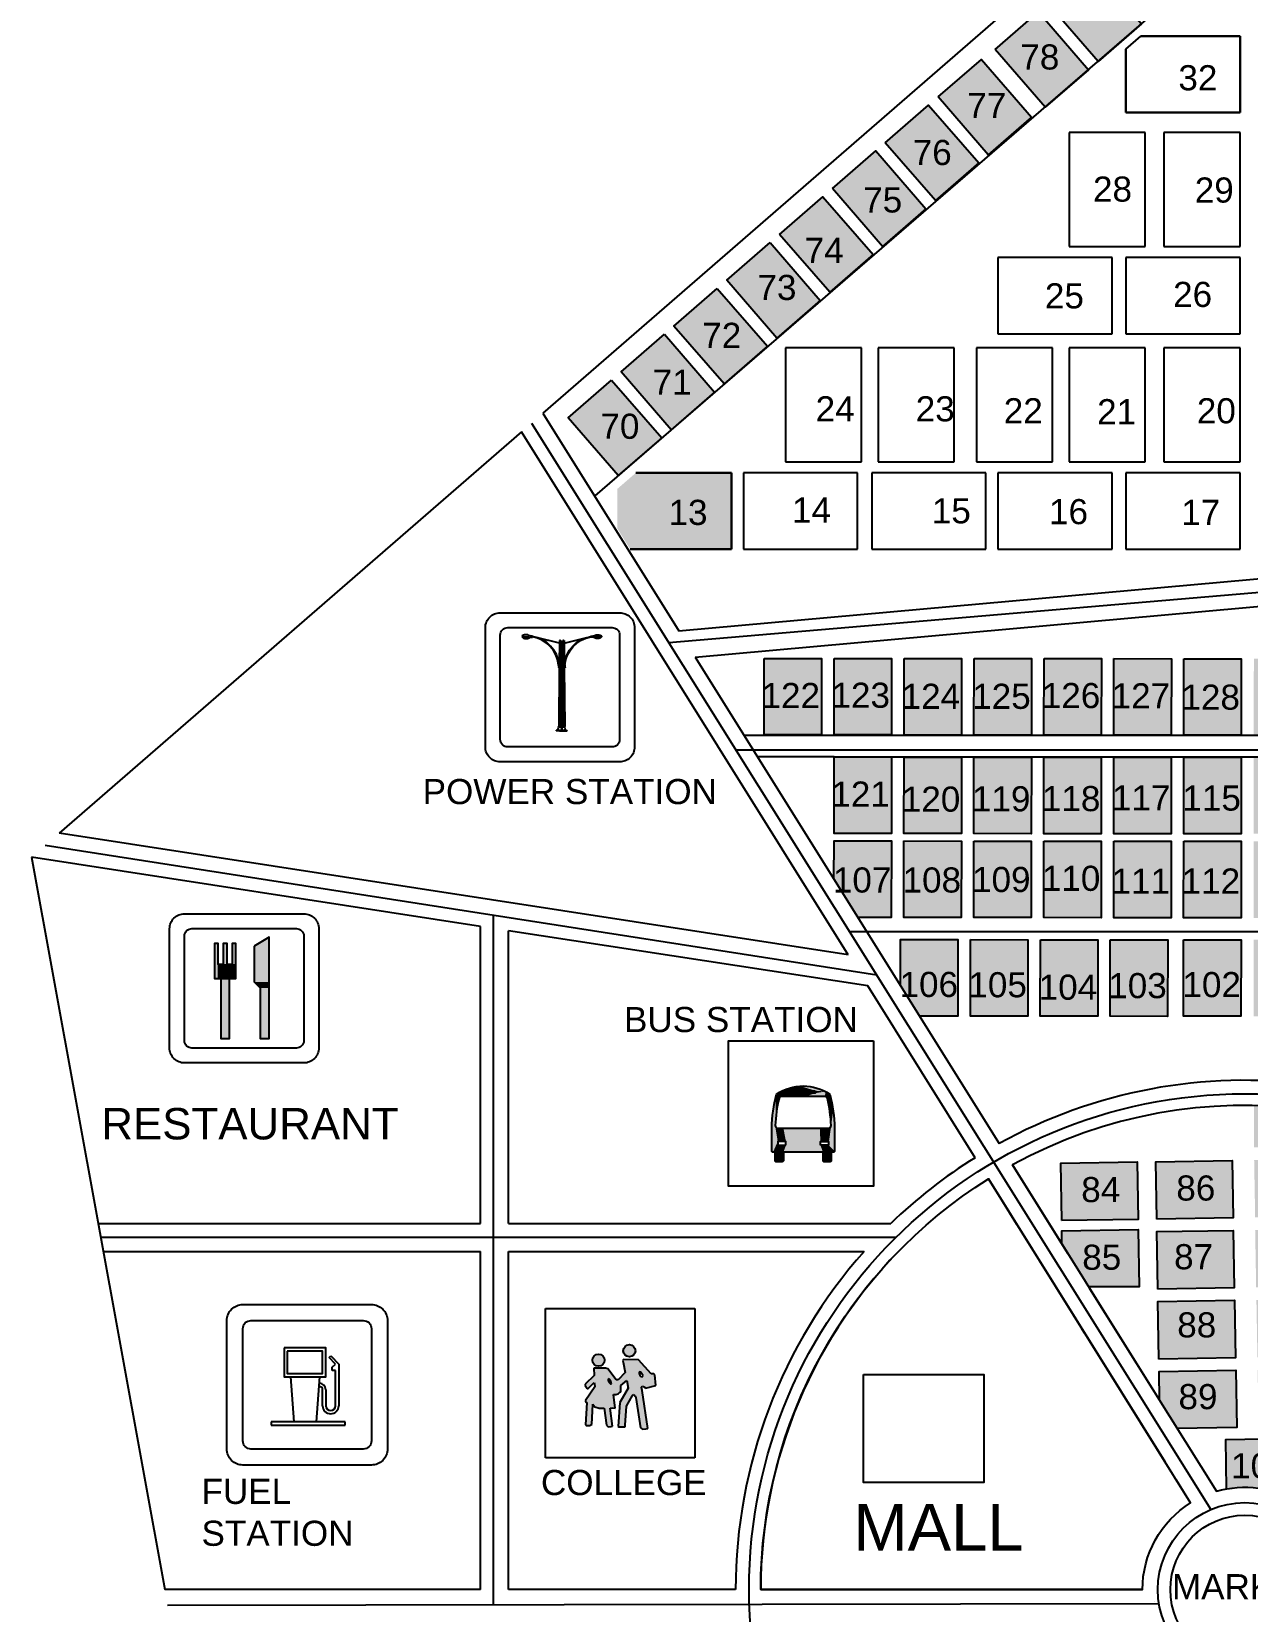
# Model space of a CAD drawing. Header units: metres. Extents: x 368 to 3789, y -155 to 1148.
# Drawn here: x 2052.4 to 2246.1, y 743.3 to 994.9 of the extents above; entities that cross this region are included whole.
import ezdxf

# ---------------------------------------------------------------- set-up
doc = ezdxf.new("R2010")
doc.units = ezdxf.units.M
doc.styles.get("Standard").update_dxf_attribs({"font": 'arial.ttf'})

# ---------------------------------------------------------------- blocks, each defined once
blk = doc.blocks.new('A$C32DE13C8')
at = {"color": 142, "true_color": 0x0094d4}
for points in [[(1000, 1000), (1000, 0), (0, 0), (0, 1000)], [(599, 657), (599, 640), (432, 640), (432, 657)], [(397, 283), (397, 307), (340, 307), (340, 283)], [(634, 283), (634, 307), (690, 307), (690, 283)]]:
    blk.add_lwpolyline(points, close=True, dxfattribs=at)
for points in [[(732, 400), (732, 242, -0.414214), (724, 233), (709, 233), (709, 175, -0.414214), (700, 167), (660, 167, -0.414214), (652, 175), (652, 233), (379, 233), (379, 175, -0.414214), (370, 167), (330, 167, -0.414214), (322, 175), (322, 233), (307, 233, -0.414214), (299, 242), (299, 400, -0.058206), (332, 633, -0.309091), (699, 633, -0.058206)], [(691, 400, 0.427088), (708, 417, 0.047534), (682, 604, 0.347294), (666, 617), (365, 617, 0.347294), (349, 604, 0.047534), (323, 417, 0.427088), (339, 400)]]:
    blk.add_lwpolyline(points, format="xyb", close=True, dxfattribs=at)
at = {"color": 142, "linetype": 'Continuous', "true_color": 0x0094d4}
for points in [[(363, 617), (432, 657), (327, 614)], [(432, 657), (332, 633), (327, 614)], [(432, 657), (341, 639), (332, 633)], [(432, 657), (349, 645), (341, 639)], [(432, 657), (359, 650), (349, 645)], [(432, 657), (368, 655), (359, 650)], [(363, 617), (365, 617), (432, 657)], [(365, 617), (432, 640), (432, 657)], [(432, 657), (377, 659), (368, 655)], [(432, 657), (387, 663), (377, 659)], [(432, 657), (396, 667), (387, 663)], [(432, 657), (406, 671), (396, 667)], [(432, 657), (416, 674), (406, 671)], [(432, 657), (426, 677), (416, 674)], [(432, 657), (436, 680), (426, 677)], [(432, 657), (446, 683), (436, 680)], [(432, 657), (440, 657), (446, 683)], [(511, 657), (446, 683), (440, 657)], [(511, 657), (450, 683), (446, 683)], [(511, 657), (454, 684), (450, 683)], [(511, 657), (458, 685), (454, 684)], [(511, 657), (462, 686), (458, 685)], [(511, 657), (467, 686), (462, 686)], [(511, 657), (471, 687), (467, 686)], [(511, 657), (475, 687), (471, 687)], [(511, 657), (479, 688), (475, 687)], [(511, 657), (483, 688), (479, 688)], [(511, 657), (488, 689), (483, 688)], [(511, 657), (492, 689), (488, 689)], [(511, 657), (496, 689), (492, 689)], [(668, 652), (514, 690), (496, 689)], [(668, 652), (496, 689), (599, 657)], [(496, 689), (511, 657), (599, 657)], [(668, 652), (532, 690), (514, 690)], [(668, 652), (549, 688), (532, 690)], [(668, 652), (567, 686), (549, 688)], [(668, 652), (585, 683), (567, 686)], [(668, 652), (602, 678), (585, 683)], [(668, 652), (599, 657), (599, 640)], [(668, 652), (619, 673), (602, 678)], [(668, 652), (636, 667), (619, 673)], [(668, 652), (652, 660), (636, 667)], [(327, 614), (299, 238), (300, 238)], [(327, 614), (299, 240), (299, 238)], [(327, 614), (299, 241), (299, 240)], [(327, 614), (299, 242), (299, 241)], [(327, 614), (299, 400), (299, 242)], [(327, 614), (299, 420), (299, 400)], [(327, 614), (300, 439), (299, 420)], [(327, 614), (300, 237), (301, 236)], [(327, 614), (300, 238), (300, 237)], [(327, 614), (302, 459), (300, 439)], [(327, 614), (301, 236), (302, 235)], [(327, 614), (302, 235), (303, 234)], [(327, 614), (304, 479), (302, 459)], [(327, 614), (303, 234), (304, 234)], [(327, 614), (304, 234), (305, 234)], [(327, 614), (306, 498), (304, 479)], [(327, 614), (305, 234), (306, 233)], [(327, 614), (306, 233), (307, 233)], [(327, 614), (308, 518), (306, 498)], [(327, 614), (307, 233), (324, 449)], [(327, 614), (311, 537), (308, 518)], [(327, 614), (315, 556), (311, 537)], [(327, 614), (318, 576), (315, 556)], [(327, 614), (323, 595), (318, 576)], [(327, 614), (324, 449), (326, 464)], [(327, 614), (326, 464), (327, 480)], [(361, 616), (363, 617), (327, 614)], [(358, 615), (359, 616), (327, 614)], [(359, 616), (361, 616), (327, 614)], [(356, 614), (358, 615), (327, 614)], [(349, 604), (327, 614), (345, 589)], [(349, 604), (349, 606), (327, 614)], [(349, 606), (350, 607), (327, 614)], [(350, 607), (351, 609), (327, 614)], [(351, 609), (352, 610), (327, 614)], [(352, 610), (353, 612), (327, 614)], [(353, 612), (354, 613), (327, 614)], [(354, 613), (356, 614), (327, 614)], [(327, 614), (342, 573), (345, 589)], [(327, 614), (339, 558), (342, 573)], [(327, 614), (336, 542), (339, 558)], [(327, 614), (333, 527), (336, 542)], [(327, 614), (331, 511), (333, 527)], [(327, 614), (329, 496), (331, 511)], [(327, 614), (327, 480), (329, 496)], [(365, 617), (436, 640), (432, 640)], [(365, 617), (430, 617), (436, 640)], [(530, 617), (436, 640), (430, 617)], [(530, 617), (519, 640), (436, 640)], [(599, 640), (519, 640), (530, 617)], [(666, 617), (668, 652), (530, 617)], [(668, 652), (599, 640), (530, 617)], [(666, 617), (668, 617), (668, 652)], [(668, 617), (669, 616), (668, 652)], [(669, 616), (671, 616), (668, 652)], [(671, 616), (673, 615), (668, 652)], [(673, 615), (675, 614), (668, 652)], [(675, 614), (676, 613), (668, 652)], [(676, 613), (677, 612), (668, 652)], [(677, 612), (679, 610), (668, 652)], [(679, 610), (680, 609), (668, 652)], [(680, 609), (681, 607), (668, 652)], [(681, 607), (681, 606), (668, 652)], [(681, 606), (682, 604), (668, 652)], [(682, 604), (722, 518), (668, 652)], [(722, 518), (684, 643), (668, 652)], [(682, 604), (685, 589), (722, 518)], [(722, 518), (699, 633), (684, 643)], [(685, 589), (689, 573), (722, 518)], [(689, 573), (692, 558), (722, 518)], [(692, 558), (695, 542), (722, 518)], [(722, 518), (703, 614), (699, 633)], [(722, 518), (708, 595), (703, 614)], [(722, 518), (712, 576), (708, 595)], [(722, 518), (716, 556), (712, 576)], [(722, 518), (719, 537), (716, 556)], [(307, 233), (323, 433), (324, 449)], [(708, 415), (690, 283), (722, 518)], [(690, 283), (725, 498), (722, 518)], [(690, 283), (727, 479), (725, 498)], [(690, 283), (729, 459), (727, 479)], [(690, 283), (730, 439), (729, 459)], [(690, 283), (731, 420), (730, 439)], [(695, 542), (697, 527), (722, 518)], [(697, 527), (699, 511), (722, 518)], [(699, 511), (701, 496), (722, 518)], [(701, 496), (703, 480), (722, 518)], [(703, 480), (705, 464), (722, 518)], [(705, 464), (706, 449), (722, 518)], [(706, 449), (707, 433), (722, 518)], [(707, 433), (708, 417), (722, 518)], [(708, 417), (708, 415), (722, 518)], [(307, 233), (323, 417), (323, 433)], [(307, 233), (323, 415), (323, 417)], [(307, 233), (323, 413), (323, 415)], [(307, 233), (340, 307), (323, 413)], [(340, 307), (324, 411), (323, 413)], [(340, 307), (325, 409), (324, 411)], [(340, 307), (326, 407), (325, 409)], [(340, 307), (327, 405), (326, 407)], [(340, 307), (329, 404), (327, 405)], [(340, 307), (331, 402), (329, 404)], [(340, 307), (333, 401), (331, 402)], [(340, 307), (335, 401), (333, 401)], [(340, 307), (337, 400), (335, 401)], [(340, 307), (339, 400), (337, 400)], [(340, 307), (379, 400), (339, 400)], [(340, 307), (356, 307), (379, 400)], [(379, 400), (356, 307), (397, 307)], [(379, 400), (397, 307), (630, 400)], [(397, 307), (397, 283), (630, 400)], [(397, 283), (634, 307), (630, 400)], [(634, 307), (673, 307), (630, 400)], [(691, 400), (630, 400), (673, 307)], [(691, 400), (673, 307), (690, 307)], [(690, 283), (732, 400), (731, 420)], [(708, 415), (708, 413), (690, 283)], [(708, 413), (707, 411), (690, 283)], [(707, 411), (706, 409), (690, 283)], [(706, 409), (705, 407), (690, 283)], [(705, 407), (703, 405), (690, 283)], [(703, 405), (702, 404), (690, 283)], [(702, 404), (700, 402), (690, 283)], [(700, 402), (698, 401), (690, 283)], [(698, 401), (696, 401), (690, 283)], [(696, 401), (694, 400), (690, 283)], [(694, 400), (691, 400), (690, 283)], [(690, 283), (732, 242), (732, 400)], [(691, 400), (690, 307), (690, 283)], [(307, 233), (322, 233), (340, 307)], [(322, 233), (340, 283), (340, 307)], [(322, 233), (324, 170), (351, 283)], [(322, 233), (351, 283), (340, 283)], [(322, 233), (323, 170), (324, 170)], [(322, 233), (323, 171), (323, 170)], [(322, 233), (323, 171), (323, 171)], [(322, 233), (323, 171), (323, 171)], [(322, 233), (323, 172), (323, 171)], [(322, 233), (322, 172), (323, 172)], [(322, 233), (322, 173), (322, 172)], [(322, 233), (322, 173), (322, 173)], [(322, 233), (322, 174), (322, 173)], [(322, 233), (322, 174), (322, 174)], [(322, 233), (322, 175), (322, 174)], [(322, 233), (322, 175), (322, 175)], [(397, 283), (324, 169), (325, 169)], [(397, 283), (324, 170), (324, 169)], [(397, 283), (351, 283), (324, 170)], [(397, 283), (325, 169), (326, 168)], [(397, 283), (325, 169), (325, 169)], [(397, 283), (326, 168), (327, 168)], [(397, 283), (326, 168), (326, 168)], [(397, 283), (327, 167), (328, 167)], [(397, 283), (327, 168), (327, 167)], [(397, 283), (328, 167), (329, 167)], [(397, 283), (328, 167), (328, 167)], [(397, 283), (329, 167), (330, 167)], [(397, 283), (330, 167), (379, 233)], [(397, 283), (330, 167), (330, 167)], [(330, 167), (379, 175), (379, 233)], [(397, 283), (379, 233), (652, 233)], [(397, 283), (634, 283), (634, 307)], [(397, 283), (652, 233), (634, 283)], [(652, 233), (684, 283), (634, 283)], [(652, 233), (709, 230), (684, 283)], [(652, 233), (709, 175), (709, 230)], [(652, 233), (709, 174), (709, 175)], [(652, 233), (708, 173), (709, 174)], [(652, 233), (708, 172), (708, 173)], [(652, 233), (707, 171), (708, 172)], [(652, 233), (707, 170), (707, 171)], [(652, 233), (706, 169), (707, 170)], [(652, 233), (705, 168), (706, 169)], [(652, 233), (704, 168), (705, 168)], [(652, 233), (703, 167), (704, 168)], [(652, 233), (702, 167), (703, 167)], [(652, 233), (701, 167), (702, 167)], [(652, 233), (700, 167), (701, 167)], [(652, 233), (660, 167), (700, 167)], [(652, 233), (659, 167), (660, 167)], [(652, 233), (658, 167), (659, 167)], [(652, 233), (657, 167), (658, 167)], [(652, 233), (656, 168), (657, 167)], [(652, 233), (655, 168), (656, 168)], [(652, 233), (654, 169), (655, 168)], [(652, 233), (654, 170), (654, 169)], [(652, 233), (653, 171), (654, 170)], [(652, 233), (653, 172), (653, 171)], [(652, 233), (652, 173), (653, 172)], [(652, 233), (652, 174), (652, 173)], [(652, 233), (652, 175), (652, 174)], [(690, 283), (684, 283), (709, 230)], [(690, 283), (732, 241), (732, 242)], [(690, 283), (732, 240), (732, 241)], [(690, 283), (731, 238), (732, 240)], [(690, 283), (731, 238), (731, 238)], [(690, 283), (730, 237), (731, 238)], [(690, 283), (729, 236), (730, 237)], [(690, 283), (729, 235), (729, 236)], [(690, 283), (728, 234), (729, 235)], [(690, 283), (727, 234), (728, 234)], [(690, 283), (726, 234), (727, 234)], [(690, 283), (725, 233), (726, 234)], [(690, 283), (724, 233), (725, 233)], [(690, 283), (709, 233), (724, 233)], [(690, 283), (709, 230), (709, 233)], [(330, 167), (379, 174), (379, 175)], [(330, 167), (378, 173), (379, 174)], [(330, 167), (378, 172), (378, 173)], [(330, 167), (377, 171), (378, 172)], [(330, 167), (377, 170), (377, 171)], [(330, 167), (376, 169), (377, 170)], [(330, 167), (375, 168), (376, 169)], [(330, 167), (374, 168), (375, 168)], [(330, 167), (373, 167), (374, 168)], [(330, 167), (372, 167), (373, 167)], [(330, 167), (371, 167), (372, 167)], [(330, 167), (370, 167), (371, 167)]]:
    blk.add_solid(points, dxfattribs=at)
blk = doc.blocks.new('A$C0FD76EB8')
at = {"true_color": 0x0094d4}
h = blk.add_hatch(color=142, dxfattribs=at)
h.paths.add_polyline_path([(521, 718, 1), (603, 718, 1)])
h.paths.add_polyline_path([(315, 655, 1), (396, 655, 1)])
h.paths.add_polyline_path([(504, 484), (545, 519), (553, 468), (498, 371), (488, 211), (492, 209), (533, 209), (534, 218), (543, 347), (584, 417), (591, 424), (602, 414), (605, 404), (637, 201), (649, 193), (672, 195), (685, 197), (648, 452), (644, 471), (644, 474), (648, 481), (656, 479), (666, 473), (671, 467), (740, 484), (732, 556), (727, 563), (709, 562), (624, 658), (521, 660), (518, 651), (521, 642), (535, 571), (487, 523), (474, 524), (418, 597), (402, 601), (323, 600), (326, 553), (266, 493), (265, 485), (280, 464), (287, 465), (325, 504), (328, 495), (330, 476), (267, 384), (268, 376), (277, 371), (268, 222), (273, 216), (287, 216), (300, 216), (306, 221), (310, 224), (317, 359), (331, 342), (360, 334), (394, 334), (408, 219), (420, 209), (441, 210), (449, 213), (434, 333), (450, 335), (467, 332), (456, 425), (472, 425), (488, 430), (498, 440), (504, 443)])
h.paths.add_polyline_path([(424, 508), (421, 520), (419, 529), (428, 526), (438, 511), (442, 496), (435, 496), (429, 502)], flags=16)
h.paths.add_polyline_path([(628, 564), (627, 577), (638, 574), (646, 564), (654, 549), (648, 543), (638, 546), (632, 554)], flags=16)
at = {"color": 142, "true_color": 0x0094d4}
for p, q in [((0, 0), (0, 1000)), ((0, 1000), (1000, 1000)), ((1000, 1000), (1000, 0)), ((521, 660), (518, 651)), ((518, 651), (521, 642)), ((624, 658), (521, 660)), ((521, 642), (535, 571)), ((709, 562), (624, 658)), ((326, 553), (266, 493)), ((402, 601), (323, 600)), ((323, 600), (326, 553)), ((418, 597), (402, 601)), ((474, 524), (418, 597)), ((535, 571), (487, 523)), ((638, 574), (627, 577)), ((627, 577), (628, 564)), ((628, 564), (632, 554)), ((632, 554), (638, 546)), ((646, 564), (638, 574)), ((638, 546), (648, 543)), ((654, 549), (646, 564)), ((648, 543), (654, 549)), ((727, 563), (709, 562)), ((732, 556), (727, 563)), ((740, 484), (732, 556)), ((266, 493), (265, 485)), ((265, 485), (280, 464)), ((330, 476), (267, 384)), ((280, 464), (287, 465)), ((287, 465), (325, 504)), ((325, 504), (328, 495)), ((328, 495), (330, 476)), ((428, 526), (419, 529)), ((419, 529), (421, 520)), ((421, 520), (424, 508)), ((424, 508), (429, 502)), ((438, 511), (428, 526)), ((429, 502), (435, 496)), ((435, 496), (442, 496)), ((442, 496), (438, 511)), ((467, 332), (456, 425)), ((456, 425), (472, 425)), ((472, 425), (488, 430)), ((487, 523), (474, 524)), ((488, 430), (498, 440)), ((553, 468), (498, 371)), ((498, 440), (504, 443)), ((504, 484), (545, 519)), ((504, 443), (504, 484)), ((545, 519), (553, 468)), ((584, 417), (591, 424)), ((591, 424), (602, 414)), ((644, 474), (648, 481)), ((644, 471), (644, 474)), ((648, 452), (644, 471)), ((648, 481), (656, 479)), ((685, 197), (648, 452)), ((656, 479), (666, 473)), ((666, 473), (671, 467)), ((671, 467), (740, 484)), ((267, 384), (268, 376)), ((268, 376), (277, 371)), ((277, 371), (268, 222)), ((310, 224), (317, 359)), ((317, 359), (331, 342)), ((331, 342), (360, 334)), ((360, 334), (394, 334)), ((394, 334), (408, 219)), ((434, 333), (450, 335)), ((449, 213), (434, 333)), ((450, 335), (467, 332)), ((498, 371), (488, 211)), ((534, 218), (543, 347)), ((543, 347), (584, 417)), ((602, 414), (605, 404)), ((605, 404), (637, 201)), ((268, 222), (273, 216)), ((273, 216), (287, 216)), ((287, 216), (300, 216)), ((300, 216), (306, 221)), ((306, 221), (310, 224)), ((408, 219), (420, 209)), ((441, 210), (449, 213)), ((533, 209), (534, 218)), ((420, 209), (441, 210)), ((488, 211), (492, 209)), ((492, 209), (533, 209)), ((637, 201), (649, 193)), ((649, 193), (672, 195)), ((672, 195), (685, 197)), ((1000, 0), (0, 0))]:
    blk.add_line(p, q, dxfattribs=at)
for centre in [(562, 718), (355, 655)]:
    blk.add_circle(centre, 40.8, dxfattribs=at)
blk = doc.blocks.new('A$C33CA720E')
for p, q in [((636.4, 669.4), (647.7, 680.6)), ((676.4, 629.4), (636.4, 669.4)), ((647.7, 680.6), (696.4, 629.4)), ((656.4, 609.4), (676.4, 629.4)), ((656.4, 589.4), (656.4, 609.4)), ((696.4, 629.4), (696.4, 369.4)), ((396.4, 549.4), (416.4, 269.4)), ((576.4, 549.4), (556.4, 269.4)), ((573.5, 509.4), (576.4, 509.4)), ((676.4, 589.4), (656.4, 589.4)), ((676.4, 369.4), (676.4, 589.4)), ((576.4, 489.4), (572.1, 489.4)), ((596.4, 369.4), (596.4, 469.4)), ((616.4, 469.4), (616.4, 369.4)), ((736.4, 269.4), (276.4, 269.4)), ((276.4, 269.4), (276.4, 249.4)), ((276.4, 249.4), (736.4, 249.4)), ((736.4, 249.4), (736.4, 269.4))]:
    blk.add_line(p, q)
for points in [[(0, 100), (0, 900, -0.414214), (100, 1000), (900, 1000, -0.414214), (1000, 900), (1000, 100, -0.414214), (900, 0), (100, 0, -0.414214)], [(100, 150), (100, 850, -0.414214), (150, 900), (850, 900, -0.414214), (900, 850), (900, 150, -0.414214), (850, 100), (150, 100, -0.414214)]]:
    blk.add_lwpolyline(points, format="xyb", close=True)
for points in [[(356.4, 729.4), (356.4, 549.4), (616.4, 549.4), (616.4, 729.4)], [(376.4, 709.4), (376.4, 569.4), (596.4, 569.4), (596.4, 709.4)]]:
    blk.add_lwpolyline(points, close=True)
for centre, radius, start, end in [((576.4, 469.4), 40, 0, 90), ((576.4, 469.4), 20, 0, 90), ((646.4, 369.4), 50, 180, 0), ((646.4, 369.4), 30, 180, 0)]:
    blk.add_arc(centre, radius, start, end)
blk = doc.blocks.new('streetlight016')
for p, q in [((-5250, 9234), (-5250, 9216)), ((-5117, 9336), (-5224, 9277)), ((-5220, 9186), (-4609, 9186)), ((-4291, 9264), (-4627, 9325)), ((-4570, 9167), (-4551, 9144)), ((-4513, 9126), (-4299, 9144)), ((-4268, 9174), (-4268, 9235)), ((-1772, 8612), (-3891, 9136)), ((-1770, 8851), (-1789, 6581)), ((-1710, 8851), (-1770, 8851)), ((-1710, 8851), (-1650, 8851)), ((-1650, 8851), (-1632, 6581)), ((-1860, 6531), (-1860, 6581)), ((-1609, 6531), (-1860, 6531)), ((-1860, 6384), (-1860, 6338)), ((-1609, 6384), (-1860, 6384)), ((-1860, 6338), (-1609, 6338)), ((-1856, 6581), (-1609, 6581)), ((-1838, 6598), (-1838, 6581)), ((-1838, 6531), (-1836, 6384)), ((-1836, 6338), (-1836, 6320)), ((-1836, 6320), (-1791, 6319)), ((-1791, 6338), (-1835, 851)), ((-1789, 6531), (-1790, 6384)), ((-1631, 6531), (-1630, 6384)), ((-1630, 6338), (-1585, 851)), ((-1609, 6581), (-1609, 6531)), ((-1609, 6384), (-1609, 6338)), ((-1752, 4906), (-1774, 2267)), ((-1722, 4935), (-1710, 4935)), ((-1698, 4935), (-1710, 4935)), ((-1668, 4906), (-1647, 2267)), ((-1777, 1863), (-1781, 1357)), ((-1727, 1912), (-1710, 1912)), ((-1710, 2217), (-1724, 2217)), ((-1710, 2217), (-1697, 2217)), ((-1693, 1912), (-1710, 1912)), ((-1643, 1863), (-1639, 1357)), ((-1769, 851), (-1781, 1357)), ((-1718, 802), (-1701, 802)), ((-1684, 802), (-1701, 802)), ((-1635, 853), (-1639, 1359))]:
    blk.add_line(p, q)
at = {"linetype": 'ByBlock'}
for p, q in [((-1355, 471), (-2065, 471)), ((-2065, 440), (-2065, 471)), ((-1355, 440), (-2065, 440)), ((-1355, 440), (-1355, 471))]:
    blk.add_line(p, q, dxfattribs=at)
for centre, radius, start, end in [((-5200, 9234), 50, 118.7947, 180), ((-5220, 9216), 30, 180, 270), ((-5105, 9205), 98.3, 191.46051, 217.87339), ((-4993, 9292), 240, 217.87339, 241.93802), ((-4366, 6791), 2654, 103.91236, 106.43701), ((-4919, 9433), 399, 241.93802, 257.47142), ((-4869, 9656), 628, 257.47142, 269.84483), ((-4871, 8754), 628, 89.84483, 102.21824), ((-4869, 9656), 628, 269.84483, 282.21824), ((-4871, 8754), 628, 77.47142, 89.84483), ((-4821, 9432), 399, 282.21824, 297.75164), ((-4822, 8977), 399, 61.93802, 77.47142), ((-4747, 9292), 240, 297.75164, 321.81628), ((-4747, 9117), 240, 59.95792, 61.93802), ((-4609, 9136), 50, 39.49119, 90), ((-4635, 9204), 98.3, 321.81628, 325.46079), ((-4512, 9176), 50, 219.49119, 268.95907), ((-4298, 9174), 30, 268.95907, 0), ((-4298, 9235), 30, 360, 75.5245), ((-4769, 6275), 2998, 6.1588, 80.3777), ((-4769, 6273), 2949, 6.331, 80.21353), ((-1722, 4905), 30, 90, 179.53448), ((-1698, 4905), 30, 0.46552, 90), ((-1727, 1862), 50, 90, 179.53448), ((-1724, 2267), 50, 179.53448, 270), ((-1710, 2051), 54.2, 90, 270), ((-1710, 2051), 54.2, 270, 90), ((-1697, 2267), 50, 270, 0.46552), ((-1693, 1862), 50, 0.46552, 90), ((-1719, 852), 50, 181.39655, 270.93104), ((-1685, 852), 50, 270.93104, 0.46552)]:
    blk.add_arc(centre, radius, start, end)
for centre, start, end in [((-2493, 855), 324.26318, 359.63171), ((-927, 856), 180.36829, 215.73682)]:
    blk.add_arc(centre, 658, start, end, dxfattribs=at)

msp = doc.modelspace()

# ---------------------------------------------------------------- hatches: boundary and pattern name
h = msp.add_hatch(color=105)
h.dxf.hatch_style = 1
h.paths.add_polyline_path([(2237.55, 1003.48), (2229.6, 1012.65), (2222.69, 1006.66), (2230.64, 997.5)])
h.paths.add_polyline_path([(2245.98, 1010.76), (2238.02, 1019.95), (2231.11, 1013.96), (2239.07, 1004.79)])
h.paths.add_polyline_path([(2254.41, 1018.05), (2246.43, 1027.25), (2239.53, 1021.26), (2247.49, 1012.07)])
h.paths.add_polyline_path([(2255.92, 1019.36), (2262.84, 1025.33), (2254.85, 1034.54), (2247.94, 1028.56)])
h.paths.add_polyline_path([(2229.13, 996.19), (2221.18, 1005.35), (2214.28, 999.36), (2222.21, 990.21)])
h.paths.add_polyline_path([(2220.7, 988.91), (2212.77, 998.05), (2205.86, 992.07), (2213.78, 982.93)])
h.paths.add_polyline_path([(2204.78, 975.3), (2211.69, 981.28), (2203.7, 990.49), (2196.79, 984.51)])
h.paths.add_polyline_path([(2196.36, 968), (2203.27, 973.99), (2195.28, 983.2), (2188.38, 977.21)])
h.paths.add_polyline_path([(2194.85, 966.69), (2186.87, 975.9), (2179.96, 969.91), (2187.95, 960.7)])
h.paths.add_polyline_path([(2179.53, 953.4), (2186.44, 959.39), (2178.45, 968.6), (2171.54, 962.61)])
h.paths.add_polyline_path([(2226.2, 1002.09), (2234.45, 1002.09), (2234.45, 1008.22), (2226.2, 1008.22)], flags=25)
h.paths.add_polyline_path([(2234.89, 1009.19), (2243.15, 1009.19), (2243.15, 1015.32), (2234.89, 1015.32)], flags=25)
h.paths.add_polyline_path([(2243.12, 1017.28), (2251.37, 1017.28), (2251.37, 1023.4), (2243.12, 1023.4)], flags=24)
h.paths.add_polyline_path([(2252, 1024.28), (2260.26, 1024.28), (2260.26, 1030.41), (2252, 1030.41)], flags=24)
h.paths.add_polyline_path([(2218.3, 994.63), (2226.55, 994.63), (2226.55, 1000.75), (2218.3, 1000.75)], flags=25)
h.paths.add_polyline_path([(2208.87, 987.78), (2217.13, 987.78), (2217.13, 993.91), (2208.87, 993.91)], flags=25)
h.paths.add_polyline_path([(2200.45, 980.16), (2208.64, 980.16), (2208.64, 986.08), (2200.45, 986.08)], flags=25)
h.paths.add_polyline_path([(2191.73, 972.57), (2199.99, 972.57), (2199.99, 978.7), (2191.73, 978.7)], flags=25)
h.paths.add_polyline_path([(2183.86, 965.03), (2192.08, 965.03), (2192.08, 971.05), (2183.86, 971.05)], flags=25)
h.paths.add_polyline_path([(2174.54, 957.07), (2182.75, 957.07), (2182.75, 963.07), (2174.54, 963.07)], flags=25)
h = msp.add_hatch(color=105)
h.dxf.hatch_style = 1
h.paths.add_polyline_path([(2178.02, 952.09), (2170.03, 961.3), (2163.13, 955.31), (2171.11, 946.1)])
h.paths.add_polyline_path([(2169.6, 944.79), (2161.62, 954), (2154.71, 948.02), (2162.7, 938.81)])
h.paths.add_polyline_path([(2161.19, 937.5), (2153.2, 946.71), (2146.3, 940.72), (2154.28, 931.51)])
h.paths.add_polyline_path([(2152.77, 930.2), (2144.78, 939.41), (2137.88, 933.42), (2145.86, 924.21)])
h.paths.add_polyline_path([(2167, 951.08), (2175.26, 951.08), (2175.26, 957.21), (2167, 957.21)], flags=24)
h.paths.add_polyline_path([(2158.23, 943.53), (2166.45, 943.53), (2166.45, 949.56), (2158.23, 949.56)], flags=25)
h.paths.add_polyline_path([(2150.33, 936.07), (2158.55, 936.07), (2158.55, 942.09), (2150.33, 942.09)], flags=24)
h.paths.add_polyline_path([(2141.99, 928.97), (2150.24, 928.97), (2150.24, 935.1), (2141.99, 935.1)], flags=24)
h = msp.add_hatch(color=153)
h.dxf.hatch_style = 1
h.paths.add_polyline_path([(2163.88, 924.62), (2148.63, 924.62), (2145.7, 922.08), (2145.7, 915.78), (2147.75, 912.5), (2163.88, 912.5)])
h.paths.add_polyline_path([(2152.83, 915.25), (2161.09, 915.25), (2161.09, 921.38), (2152.83, 921.38)], flags=24)
h.paths.add_polyline_path([(2271.81, 878), (2280.02, 877.52), (2280.37, 883.53), (2272.16, 884.02)], flags=9)
h.paths.add_polyline_path([(2283.57, 887.23), (2291.78, 886.75), (2292.14, 892.76), (2283.93, 893.25)], flags=9)
h.paths.add_polyline_path([(2303.03, 880.19), (2311.28, 879.71), (2311.64, 885.82), (2303.39, 886.31)], flags=9)
h.paths.add_polyline_path([(2270.52, 855.15), (2275.66, 854.85), (2276.02, 860.96), (2270.88, 861.27)], flags=9)
h.paths.add_polyline_path([(2285.7, 866.91), (2290.84, 866.61), (2291.2, 872.73), (2286.06, 873.03)], flags=9)
h = msp.add_hatch(color=105)
h.dxf.hatch_style = 1
h.paths.add_polyline_path([(2178.24, 895.1), (2169.1, 895.1), (2169.09, 882.91), (2178.23, 882.91)])
h.paths.add_polyline_path([(2189.38, 895.09), (2180.24, 895.1), (2180.23, 882.91), (2189.37, 882.9)])
h.paths.add_polyline_path([(2200.52, 895.08), (2191.38, 895.09), (2191.37, 882.9), (2200.51, 882.89)])
h.paths.add_polyline_path([(2211.66, 895.07), (2202.52, 895.08), (2202.51, 882.89), (2211.65, 882.88)])
h.paths.add_polyline_path([(2222.8, 895.06), (2213.66, 895.07), (2213.65, 882.88), (2222.79, 882.87)])
h.paths.add_polyline_path([(2233.94, 895.05), (2224.8, 895.06), (2224.79, 882.87), (2233.93, 882.86)])
h.paths.add_polyline_path([(2245.08, 895.04), (2235.94, 895.05), (2235.93, 882.86), (2245.07, 882.85)])
h.paths.add_polyline_path([(2256.22, 895.03), (2247.08, 895.04), (2247.07, 882.85), (2256.21, 882.84)])
h.paths.add_polyline_path([(2256.21, 879.35), (2247.07, 879.36), (2247.06, 867.17), (2256.2, 867.16)])
h.paths.add_polyline_path([(2256.2, 865.96), (2247.06, 865.97), (2247.04, 853.78), (2256.18, 853.77)])
h.paths.add_polyline_path([(2256.18, 850.28), (2247.04, 850.29), (2247.03, 838.1), (2256.17, 838.09)])
h.paths.add_polyline_path([(2245.04, 850.29), (2235.9, 850.3), (2235.89, 838.11), (2245.03, 838.1)])
h.paths.add_polyline_path([(2233.36, 850.28), (2224.22, 850.29), (2224.21, 838.1), (2233.35, 838.09)])
h.paths.add_polyline_path([(2211.08, 850.3), (2201.94, 850.31), (2201.93, 838.12), (2211.07, 838.11)])
h.paths.add_polyline_path([(2222.22, 850.29), (2213.08, 850.3), (2213.07, 838.11), (2222.21, 838.1)])
h.paths.add_polyline_path([(2199.94, 850.31), (2190.8, 850.32), (2190.8, 843.01), (2193.85, 838.12), (2199.93, 838.12)])
h.paths.add_polyline_path([(2200.5, 866.01), (2191.36, 866.02), (2191.34, 853.83), (2200.48, 853.82)])
h.paths.add_polyline_path([(2211.64, 866), (2202.5, 866.01), (2202.48, 853.82), (2211.62, 853.81)])
h.paths.add_polyline_path([(2222.78, 865.99), (2213.64, 866), (2213.62, 853.81), (2222.76, 853.8)])
h.paths.add_polyline_path([(2233.92, 865.98), (2224.78, 865.99), (2224.76, 853.8), (2233.9, 853.79)])
h.paths.add_polyline_path([(2245.06, 865.97), (2235.92, 865.98), (2235.9, 853.79), (2245.04, 853.78)])
h.paths.add_polyline_path([(2245.07, 879.36), (2235.93, 879.37), (2235.92, 867.18), (2245.06, 867.17)])
h.paths.add_polyline_path([(2233.93, 879.35), (2224.79, 879.36), (2224.78, 867.17), (2233.92, 867.16)])
h.paths.add_polyline_path([(2222.79, 879.36), (2213.65, 879.37), (2213.64, 867.18), (2222.78, 867.17)])
h.paths.add_polyline_path([(2211.65, 879.37), (2202.51, 879.38), (2202.5, 867.19), (2211.64, 867.18)])
h.paths.add_polyline_path([(2200.51, 879.38), (2191.37, 879.39), (2191.36, 867.2), (2200.5, 867.19)])
h.paths.add_polyline_path([(2189.37, 879.39), (2180.23, 879.4), (2180.22, 867.21), (2189.36, 867.2)])
h.paths.add_polyline_path([(2189.36, 866.02), (2180.22, 866.03), (2180.21, 859.95), (2184.03, 853.83), (2189.34, 853.83)])
h.paths.add_polyline_path([(2167.66, 886.19), (2178.99, 886.19), (2178.99, 892.21), (2167.66, 892.21)], flags=9)
h.paths.add_polyline_path([(2178.79, 886.13), (2190.16, 886.13), (2190.16, 892.26), (2178.79, 892.26)], flags=9)
h.paths.add_polyline_path([(2189.99, 886.06), (2201.32, 886.06), (2201.32, 892.08), (2189.99, 892.08)], flags=9)
h.paths.add_polyline_path([(2201.2, 885.97), (2212.56, 885.97), (2212.56, 892.1), (2201.2, 892.1)], flags=9)
h.paths.add_polyline_path([(2212.28, 886.09), (2223.65, 886.09), (2223.65, 892.22), (2212.28, 892.22)], flags=9)
h.paths.add_polyline_path([(2223.43, 886.14), (2234.76, 886.14), (2234.76, 892.16), (2223.43, 892.16)], flags=9)
h.paths.add_polyline_path([(2234.52, 885.84), (2245.88, 885.84), (2245.88, 891.96), (2234.52, 891.96)], flags=9)
h.paths.add_polyline_path([(2245.69, 885.78), (2257.05, 885.78), (2257.05, 891.91), (2245.69, 891.91)], flags=9)
h.paths.add_polyline_path([(2245.76, 870), (2257.1, 870), (2257.1, 876.02), (2245.76, 876.02)], flags=9)
h.paths.add_polyline_path([(2245.69, 856.27), (2257.06, 856.27), (2257.06, 862.4), (2245.69, 862.4)], flags=9)
h.paths.add_polyline_path([(2245.69, 840.15), (2257.05, 840.15), (2257.05, 846.28), (2245.69, 846.28)], flags=9)
h.paths.add_polyline_path([(2234.68, 840.06), (2246.04, 840.06), (2246.04, 846.19), (2234.68, 846.19)], flags=9)
h.paths.add_polyline_path([(2222.87, 839.89), (2234.24, 839.89), (2234.24, 846.02), (2222.87, 846.02)], flags=9)
h.paths.add_polyline_path([(2178.79, 870.48), (2190.12, 870.48), (2190.12, 876.51), (2178.79, 876.51)], flags=9)
h.paths.add_polyline_path([(2234.67, 869.77), (2246.03, 869.77), (2246.03, 875.9), (2234.67, 875.9)], flags=9)
h.paths.add_polyline_path([(2223.48, 869.89), (2234.81, 869.89), (2234.81, 875.91), (2223.48, 875.91)], flags=9)
h.paths.add_polyline_path([(2212.3, 869.68), (2223.66, 869.68), (2223.66, 875.81), (2212.3, 875.81)], flags=9)
h.paths.add_polyline_path([(2201.15, 869.65), (2212.52, 869.65), (2212.52, 875.78), (2201.15, 875.78)], flags=9)
h.paths.add_polyline_path([(2189.99, 869.6), (2201.35, 869.6), (2201.35, 875.73), (2189.99, 875.73)], flags=9)
h.paths.add_polyline_path([(2234.58, 856.64), (2245.91, 856.64), (2245.91, 862.66), (2234.58, 862.66)], flags=9)
h.paths.add_polyline_path([(2223.41, 856.62), (2234.74, 856.62), (2234.74, 862.64), (2223.41, 862.64)], flags=9)
h.paths.add_polyline_path([(2212.29, 856.99), (2223.65, 856.99), (2223.65, 863.12), (2212.29, 863.12)], flags=9)
h.paths.add_polyline_path([(2201.18, 856.8), (2212.55, 856.8), (2212.55, 862.92), (2201.18, 862.92)], flags=9)
h.paths.add_polyline_path([(2190.11, 856.72), (2201.47, 856.72), (2201.47, 862.85), (2190.11, 862.85)], flags=9)
h.paths.add_polyline_path([(2200.59, 840.04), (2211.96, 840.04), (2211.96, 846.17), (2200.59, 846.17)], flags=9)
h.paths.add_polyline_path([(2211.79, 839.65), (2223.16, 839.65), (2223.16, 845.78), (2211.79, 845.78)], flags=9)
h.paths.add_polyline_path([(2189.63, 840.1), (2200.99, 840.1), (2200.99, 846.22), (2189.63, 846.22)], flags=9)
h.paths.add_polyline_path([(2179.01, 856.72), (2190.38, 856.72), (2190.38, 862.84), (2179.01, 862.84)], flags=9)
h = msp.add_hatch(color=105)
h.dxf.hatch_style = 1
h.paths.add_polyline_path([(2254.79, 770.93), (2242.6, 770.72), (2242.74, 762.85, -0.183279), (2254.11, 760.75), (2254.95, 761.53)])
h.paths.add_polyline_path([(2259.87, 782.01), (2247.68, 781.8), (2247.84, 772.66), (2260.03, 772.88)])
h.paths.add_polyline_path([(2276.29, 781.38), (2276.29, 782.11), (2264.1, 782.05), (2264.15, 772.91), (2267.21, 772.93)])
h.paths.add_polyline_path([(2244.19, 781.74), (2232, 781.53), (2232.08, 776.92), (2234.88, 772.44), (2244.35, 772.6)])
h.paths.add_polyline_path([(2244, 792.88), (2231.81, 792.67), (2231.97, 783.53), (2244.16, 783.74)])
h.paths.add_polyline_path([(2259.68, 793.15), (2247.49, 792.94), (2247.65, 783.8), (2259.83, 784.01)])
h.paths.add_polyline_path([(2276.24, 793.25), (2264.05, 793.19), (2264.1, 784.05), (2276.29, 784.11)])
h.paths.add_polyline_path([(2276.2, 804.39), (2264.01, 804.33), (2264.05, 795.19), (2276.24, 795.25)])
h.paths.add_polyline_path([(2291.92, 804.46), (2279.73, 804.39), (2279.78, 795.25), (2291.27, 795.31), (2291.97, 795.96)])
h.paths.add_polyline_path([(2259.48, 804.29), (2247.29, 804.08), (2247.45, 794.94), (2259.64, 795.15)])
h.paths.add_polyline_path([(2243.8, 804.02), (2231.62, 803.81), (2231.77, 794.67), (2243.96, 794.88)])
h.paths.add_polyline_path([(2228.66, 804.14), (2216.48, 803.93), (2216.51, 801.84), (2220.78, 795), (2228.82, 795)])
h.paths.add_polyline_path([(2228.5, 814.91), (2216.32, 814.69), (2216.48, 805.56), (2228.66, 805.77)])
h.paths.add_polyline_path([(2243.64, 815.16), (2231.46, 814.94), (2231.62, 805.81), (2243.8, 806.02)])
h.paths.add_polyline_path([(2259.32, 815.43), (2247.13, 815.22), (2247.29, 806.08), (2259.48, 806.29)])
h.paths.add_polyline_path([(2276.15, 815.53), (2263.96, 815.47), (2264.01, 806.33), (2276.2, 806.39)])
h.paths.add_polyline_path([(2259.29, 822.7, 0.03977), (2247.1, 823.9), (2247.1, 817.22), (2259.29, 817.43)])
h.paths.add_polyline_path([(2249.04, 797.01), (2257.29, 797.01), (2257.29, 803.13), (2249.04, 803.13)], flags=24)
h.paths.add_polyline_path([(2249.53, 786.15), (2257.79, 786.15), (2257.79, 792.29), (2249.53, 792.29)], flags=24)
h.paths.add_polyline_path([(2249.74, 774.73), (2257.99, 774.73), (2257.99, 780.85), (2249.74, 780.85)], flags=24)
h.paths.add_polyline_path([(2265.81, 776.52), (2274.07, 776.52), (2274.07, 782.65), (2265.81, 782.65)], flags=9)
h.paths.add_polyline_path([(2242.43, 763.44), (2253.8, 763.44), (2253.8, 769.56), (2242.43, 769.56)], flags=9)
h.paths.add_polyline_path([(2234.06, 774.45), (2242.32, 774.45), (2242.32, 780.58), (2234.06, 780.58)], flags=24)
h.paths.add_polyline_path([(2233.86, 785.89), (2242.12, 785.89), (2242.12, 792.01), (2233.86, 792.01)], flags=24)
h.paths.add_polyline_path([(2218.57, 807.42), (2226.83, 807.42), (2226.83, 813.54), (2218.57, 813.54)], flags=24)
h.paths.add_polyline_path([(2233.36, 796.73), (2241.62, 796.73), (2241.62, 802.86), (2233.36, 802.86)], flags=24)
h.paths.add_polyline_path([(2233.71, 807.67), (2241.97, 807.67), (2241.97, 813.79), (2233.71, 813.79)], flags=24)
h.paths.add_polyline_path([(2266.11, 786.21), (2274.37, 786.21), (2274.37, 792.33), (2266.11, 792.33)], flags=24)
h.paths.add_polyline_path([(2265.91, 797.06), (2274.17, 797.06), (2274.17, 803.18), (2265.91, 803.18)], flags=24)
h.paths.add_polyline_path([(2266.01, 807.84), (2274.27, 807.84), (2274.27, 813.97), (2266.01, 813.97)], flags=24)
h.paths.add_polyline_path([(2249.38, 807.94), (2257.64, 807.94), (2257.64, 814.07), (2249.38, 814.07)], flags=24)
h.paths.add_polyline_path([(2281.84, 797.26), (2290.1, 797.26), (2290.1, 803.38), (2281.84, 803.38)], flags=24)
h.paths.add_polyline_path([(2218.73, 796.65), (2226.98, 796.65), (2226.98, 802.78), (2218.73, 802.78)], flags=25)
h.paths.add_polyline_path([(2249.29, 817.47), (2257.54, 817.47), (2257.54, 823.6), (2249.29, 823.6)], flags=24)

# ---------------------------------------------------------------- linework, layer by layer
for p, q in [((2263.05, 1046.38, 845.66), (2133.85, 934.16, 845.66)), ((2262.84, 1025.33), (2142.1, 920.96)), ((2226.71, 992.12), (2229.07, 994.16)), ((2244.89, 994.16), (2229.07, 994.16)), ((2229.07, 994.16), (2244.89, 994.16)), ((2244.89, 982.04), (2244.89, 994.16)), ((2244.89, 994.16), (2244.89, 982.04)), ((2226.71, 992.12), (2226.71, 982.04)), ((2226.71, 982.04), (2226.71, 992.12)), ((2226.71, 982.04), (2244.89, 982.04)), ((2244.89, 982.04), (2226.71, 982.04)), ((2229.77, 978.85), (2217.65, 978.85)), ((2217.65, 978.85), (2217.65, 960.67)), ((2229.77, 960.67), (2229.77, 978.85)), ((2244.89, 978.85), (2232.77, 978.85)), ((2232.77, 978.85), (2232.77, 960.67)), ((2244.89, 960.67), (2244.89, 978.85)), ((2224.49, 958.91), (2206.31, 958.91)), ((2206.31, 958.91), (2206.31, 946.79)), ((2217.65, 960.67), (2229.77, 960.67)), ((2224.49, 946.79), (2224.49, 958.91)), ((2244.89, 958.91), (2226.71, 958.91)), ((2226.71, 958.91), (2226.71, 946.79)), ((2232.77, 960.67), (2244.89, 960.67)), ((2244.89, 946.79), (2244.89, 958.91)), ((2206.31, 946.79), (2224.49, 946.79)), ((2226.71, 946.79), (2244.89, 946.79)), ((2184.61, 944.56), (2172.49, 944.56)), ((2172.49, 944.56), (2172.49, 926.38)), ((2184.61, 926.38), (2184.61, 944.56)), ((2199.35, 944.56), (2187.23, 944.56)), ((2187.23, 944.56), (2187.23, 926.38)), ((2199.35, 926.38), (2199.35, 944.56)), ((2215.03, 944.56), (2202.91, 944.56)), ((2202.91, 944.56), (2202.91, 926.38)), ((2215.03, 926.38), (2215.03, 944.56)), ((2229.77, 944.56), (2217.65, 944.56)), ((2217.65, 944.56), (2217.65, 926.38)), ((2229.77, 926.38), (2229.77, 944.56)), ((2244.89, 944.56), (2232.77, 944.56)), ((2232.77, 944.56), (2232.77, 926.38)), ((2244.89, 926.38), (2244.89, 944.56)), ((2130.45, 931.2, 845.66), (2056.82, 867.24, 845.66)), ((2182.49, 847.91), (2130.45, 931.2)), ((2172.49, 926.38), (2184.61, 926.38)), ((2187.23, 926.38), (2199.35, 926.38)), ((2202.91, 926.38), (2215.03, 926.38)), ((2217.65, 926.38), (2229.77, 926.38)), ((2232.77, 926.38), (2244.89, 926.38)), ((2163.88, 924.62), (2148.63, 924.62)), ((2148.63, 924.62), (2163.88, 924.62)), ((2163.88, 912.5), (2163.88, 924.62)), ((2163.88, 924.62), (2163.88, 912.5)), ((2183.98, 924.62), (2165.8, 924.62)), ((2165.8, 924.62), (2165.8, 912.5)), ((2183.98, 912.5), (2183.98, 924.62)), ((2204.4, 924.62), (2186.22, 924.62)), ((2186.22, 924.62), (2186.22, 912.5)), ((2204.4, 912.5), (2204.4, 924.62)), ((2224.49, 924.62), (2206.31, 924.62)), ((2206.31, 924.62), (2206.31, 912.5)), ((2224.49, 912.5), (2224.49, 924.62)), ((2244.89, 924.62), (2226.71, 924.62)), ((2226.71, 924.62), (2226.71, 912.5)), ((2244.89, 912.5), (2244.89, 924.62)), ((2147.75, 912.5), (2163.88, 912.5)), ((2163.88, 912.5), (2147.75, 912.5)), ((2165.8, 912.5), (2183.98, 912.5)), ((2186.22, 912.5), (2204.4, 912.5)), ((2206.31, 912.5), (2224.49, 912.5)), ((2226.71, 912.5), (2244.89, 912.5)), ((2155.51, 899.48), (2267.69, 909.56)), ((2158.13, 895.3), (2267.84, 905.16)), ((2248.21, 882.84), (2165.91, 882.84)), ((2180.23, 879.4), (2168.06, 879.4)), ((2180.23, 879.4), (2264.02, 879.4)), ((2182.49, 847.91, 24.06), (2056.82, 867.24, 822)), ((2123.93, 852.42, 391.63), (2052.42, 863.42, 845.66)), ((2052.42, 863.42, 845.66), (2073.63, 746.8, 845.66)), ((2123.93, 805.11, 845.66), (2123.93, 852.42, 845.66)), ((2128.37, 805.11, 845.66), (2128.37, 851.73, 845.66)), ((2185.6, 842.93), (2128.37, 851.73, 363.44)), ((2202.68, 815.59), (2185.6, 842.93)), ((2200.43, 809.26), (2200.43, 809.26)), ((2063.03, 805.11, 845.66), (2123.93, 805.11, 845.66)), ((2128.37, 805.11, 845.66), (2189.26, 805.11, 845.66)), ((2063.84, 800.66, 845.66), (2123.93, 800.66, 845.66)), ((2123.93, 746.8, 845.66), (2123.93, 800.66, 845.66)), ((2128.37, 800.66, 845.66), (2185, 800.66, 845.66)), ((2128.37, 746.8, 845.66), (2128.37, 800.66, 845.66)), ((2220.18, 787.58), (2219.71, 788.33))]:
    msp.add_line(p, q)
at = {"color": 150}
for p, q in [((2132.04, 932.58), (2240.24, 759.56)), ((2153.91, 897.61), (2269.25, 907.47)), ((2187.03, 844.66), (2054.58, 865.29)), ((2125.94, 854.09), (2125.94, 744.42)), ((2190.08, 802.9), (2063.43, 802.9)), ((2074.08, 744.32), (2231.96, 744.61))]:
    msp.add_line(p, q, dxfattribs=at)
at = {"color": 3}
for p, q in [((2164.6, 880.52), (2264.19, 880.52)), ((2182.69, 851.6), (2259.91, 851.6))]:
    msp.add_line(p, q, dxfattribs=at)
at = {"color": 244, "true_color": 0x991b1e}
msp.add_line((2056.89, 838.87, 845.66), (2056.89, 838.87, 845.66), dxfattribs=at)
at = {"color": 34}
msp.add_line((2231.24, 744.9), (2231.24, 744.9), dxfattribs=at)
for points in [[(2214.28, 999.36), (2221.18, 1005.35), (2229.17, 996.14), (2222.26, 990.15)], [(2205.86, 992.07), (2212.77, 998.05), (2220.75, 988.84), (2213.85, 982.86)], [(2196.79, 984.51), (2203.7, 990.49), (2211.69, 981.28), (2204.78, 975.3)], [(2188.38, 977.21), (2195.28, 983.2), (2203.27, 973.99), (2196.36, 968)], [(2179.96, 969.91), (2186.87, 975.9), (2194.85, 966.69), (2187.95, 960.7)], [(2171.54, 962.61), (2178.45, 968.6), (2186.44, 959.39), (2179.53, 953.4)], [(2170.03, 961.3), (2178.02, 952.09), (2171.11, 946.1), (2163.13, 955.31)], [(2161.62, 954), (2169.6, 944.79), (2162.7, 938.81), (2154.71, 948.02)], [(2153.2, 946.71), (2161.19, 937.5), (2154.28, 931.51), (2146.3, 940.72)], [(2144.78, 939.41), (2152.77, 930.2), (2145.86, 924.21), (2137.88, 933.42)], [(2169.1, 895.1), (2178.24, 895.1), (2178.23, 882.91), (2169.09, 882.91)], [(2180.24, 895.1), (2189.38, 895.09), (2189.37, 882.9), (2180.23, 882.91)], [(2191.38, 895.09), (2200.52, 895.08), (2200.51, 882.89), (2191.37, 882.9)], [(2202.52, 895.08), (2211.66, 895.07), (2211.65, 882.88), (2202.51, 882.89)], [(2213.66, 895.07), (2222.8, 895.06), (2222.79, 882.87), (2213.65, 882.88)], [(2224.8, 895.06), (2233.94, 895.05), (2233.93, 882.86), (2224.79, 882.87)], [(2235.94, 895.05), (2245.08, 895.04), (2245.07, 882.85), (2235.93, 882.86)], [(2180.23, 879.4), (2189.37, 879.39), (2189.36, 867.2), (2180.22, 867.21)], [(2191.37, 879.39), (2200.51, 879.38), (2200.5, 867.19), (2191.36, 867.2)], [(2202.51, 879.38), (2211.65, 879.37), (2211.64, 867.18), (2202.5, 867.19)], [(2213.65, 879.37), (2222.79, 879.36), (2222.78, 867.17), (2213.64, 867.18)], [(2224.79, 879.36), (2233.93, 879.35), (2233.92, 867.16), (2224.78, 867.17)], [(2235.93, 879.37), (2245.07, 879.36), (2245.06, 867.17), (2235.92, 867.18)], [(2191.36, 866.02), (2200.5, 866.01), (2200.48, 853.82), (2191.34, 853.83)], [(2202.5, 866.01), (2211.64, 866), (2211.62, 853.81), (2202.48, 853.82)], [(2213.64, 866), (2222.78, 865.99), (2222.76, 853.8), (2213.62, 853.81)], [(2224.78, 865.99), (2233.92, 865.98), (2233.9, 853.79), (2224.76, 853.8)], [(2235.92, 865.98), (2245.06, 865.97), (2245.04, 853.78), (2235.9, 853.79)], [(2087.86, 849.28), (2087.86, 843.58), (2088.81, 842.63), (2088.81, 834.55), (2090.24, 834.55), (2090.24, 850.71)], [(2201.94, 850.31), (2211.08, 850.3), (2211.07, 838.11), (2201.93, 838.12)], [(2084.44, 846.43), (2084.44, 849.76), (2084.91, 849.76), (2084.91, 844.06), (2081.59, 844.06), (2081.59, 849.76), (2082.06, 849.76), (2082.06, 846.43), (2083.01, 846.43), (2083.01, 849.76), (2083.49, 849.76), (2083.49, 846.43)], [(2213.08, 850.3), (2222.22, 850.29), (2222.21, 838.1), (2213.07, 838.11)], [(2224.22, 850.29), (2233.36, 850.28), (2233.35, 838.09), (2224.21, 838.1)], [(2235.9, 850.3), (2245.04, 850.29), (2245.03, 838.1), (2235.89, 838.11)], [(2231.62, 805.81), (2231.46, 814.94), (2243.64, 815.16), (2243.8, 806.02)], [(2216.48, 805.56), (2216.32, 814.69), (2228.5, 814.91), (2228.66, 805.77)], [(2231.77, 794.67), (2231.62, 803.81), (2243.8, 804.02), (2243.96, 794.88)], [(2231.97, 783.53), (2231.81, 792.67), (2244, 792.88), (2244.16, 783.74)], [(2184.9, 781.04), (2204.07, 781.04), (2204.07, 763.84), (2184.9, 763.84)], [(2181.14, 746.8), (2178.17, 746.8)]]:
    msp.add_lwpolyline(points, close=True)
for points in [[(2133.85, 934.16), (2155.51, 899.48)], [(2158.13, 895.3), (2206.51, 817.85)], [(2180.21, 859.95), (2180.22, 866.03), (2189.36, 866.02), (2189.34, 853.83), (2184.03, 853.83)], [(2190.8, 843.01), (2190.8, 850.32), (2199.94, 850.31), (2199.93, 838.12), (2193.85, 838.12)], [(2082.54, 844.06), (2082.54, 834.55), (2083.96, 834.55), (2083.96, 844.06)], [(2208.64, 814.45), (2231.79, 777.38)], [(2222.03, 784.61), (2226.55, 777.38), (2204.8, 812.2), (2232.91, 767.19)], [(2216.51, 801.84), (2216.48, 803.93), (2228.66, 804.14), (2228.82, 795), (2220.78, 795)], [(2232.08, 776.92), (2232, 781.53), (2244.19, 781.74), (2244.35, 772.6), (2234.88, 772.44)], [(2242.74, 762.85), (2242.6, 770.72), (2254.79, 770.93), (2254.95, 761.53)], [(2123.93, 746.8), (2073.63, 746.8)], [(2164.54, 746.8), (2128.37, 746.8)], [(2181.14, 746.8), (2190.78, 746.8), (2200.42, 746.8), (2210.06, 746.8), (2219.7, 746.8), (2229.34, 746.8), (2168.54, 746.8)]]:
    msp.add_lwpolyline(points)
for points in [[(2124.69, 880.99), (2124.69, 900, -0.414214), (2127.06, 902.37), (2146.07, 902.37, -0.414214), (2148.45, 900), (2148.45, 880.99, -0.414214), (2146.07, 878.61), (2127.06, 878.61, -0.414214)], [(2127.06, 882.18), (2127.06, 898.81, -0.414214), (2128.25, 900), (2144.88, 900, -0.414214), (2146.07, 898.81), (2146.07, 882.18, -0.414214), (2144.88, 880.99), (2128.25, 880.99, -0.414214)], [(2074.4, 833.05), (2074.4, 852.06, -0.414214), (2076.77, 854.43), (2095.78, 854.43, -0.414214), (2098.16, 852.06), (2098.16, 833.05, -0.414214), (2095.78, 830.67), (2076.77, 830.67, -0.414214)], [(2076.77, 834.24), (2076.77, 850.87, -0.414214), (2077.96, 852.06), (2094.59, 852.06, -0.414214), (2095.78, 850.87), (2095.78, 834.24, -0.414214), (2094.59, 833.05), (2077.96, 833.05, -0.414214)]]:
    msp.add_lwpolyline(points, format="xyb", close=True)
for points in [[(2298.99, 802.49, 0.327096), (2208.64, 814.45), (2217.46, 800.32), (2208.64, 814.45)], [(2202.68, 815.59, 0.052614), (2189.26, 805.11, 0.052614)], [(2168.54, 746.8), (2229.34, 746.8, -0.258649), (2237.01, 760.63), (2204.8, 812.2), (2209.29, 805)], [(2191.85, 802.03, 0.202319), (2168.54, 746.8, -0.258649), (2204.8, 812.2)], [(2185, 800.66, 0.183556), (2164.54, 746.8)], [(2220.92, 794.78), (2241.11, 762.47, -0.209878), (2254.11, 760.75), (2298.99, 802.49), (2296.66, 800.32), (2298.99, 802.49)], [(2241.11, 762.47, -0.209878), (2254.11, 760.75), (2290.7, 794.78)], [(2229.34, 746.8, -0.258649), (2237.01, 760.63), (2234.77, 764.22)]]:
    msp.add_lwpolyline(points, format="xyb")
at = {"color": 150}
for radius in [78.96, 13.86]:
    msp.add_circle((2245.65, 746.8), radius, dxfattribs=at)
msp.add_circle((2245.65, 746.8), 11.86)
msp.add_arc((2245.65, 746.8), 81.11, 82.4604, 118.8493)
for points in [[(2087.86, 843.58), (2090.24, 843.58), (2087.86, 849.28), (2090.24, 850.71)], [(2081.59, 849.76), (2082.06, 849.76), (2081.59, 844.06), (2082.06, 844.06)], [(2083.01, 849.76), (2083.49, 849.76), (2083.01, 846.43), (2083.49, 846.43)], [(2084.44, 849.76), (2084.91, 849.76), (2084.44, 846.43), (2084.91, 846.43)], [(2082.06, 846.43), (2082.06, 844.06), (2084.91, 846.43), (2084.91, 844.06)], [(2082.54, 844.06), (2083.96, 844.06), (2082.54, 834.55), (2083.96, 834.55)], [(2087.86, 843.58), (2088.81, 842.63), (2090.24, 843.58), (2090.24, 842.63)], [(2088.81, 842.63), (2088.81, 834.55), (2090.24, 842.63), (2090.24, 834.55)]]:
    msp.add_solid(points)

# ---------------------------------------------------------------- block references
for name, p, xscale, yscale, zscale in [('streetlight016', (2139.51, 882.79), 0.001712840317555066, 0.001712840317555066, 0.001712840317555066), ('streetlight016', (2134.19, 882.79), -0.001712840317555066, 0.001712840317555066, 0.001712840317555066), ('A$C32DE13C8', (2163.39, 811.06), 0.02311817640598474, 0.02311817640598474, 0.02311817640598474), ('A$C33CA720E', (2083.52, 766.64), 0.02557094673793986, 0.02557094673793986, 0.02557094673793986), ('A$C0FD76EB8', (2134.27, 767.79), 0.0237597889741748, 0.0237597889741748, 0.0237597889741748)]:
    msp.add_blockref(name, p, dxfattribs=dict(xscale=xscale, yscale=yscale, zscale=zscale))

# ---------------------------------------------------------------- texts
for s, height, p in [('78', 4, (2209.89, 988.87)), ('32', 4, (2235.06, 985.56)), ('77', 4, (2201.44, 981.14)), ('76', 4, (2192.75, 973.66)), ('28', 4, (2221.46, 967.83)), ('29', 4, (2237.67, 967.68)), ('75', 4, (2184.86, 966.1)), ('74', 4, (2175.54, 958.07)), ('73', 4, (2168.02, 952.17)), ('25', 4, (2213.8, 950.83)), ('26', 4, (2234.22, 951.06)), ('72', 4, (2159.23, 944.54)), ('71', 4, (2151.33, 937.07)), ('24', 4, (2177.29, 932.84)), ('23', 4, (2193.23, 932.84)), ('22', 4, (2207.25, 932.53)), ('21', 4, (2222.12, 932.38)), ('20', 4, (2238, 932.53)), ('70', 4, (2143.01, 930.06)), ('13', 4, (2153.86, 916.35)), ('14', 4, (2173.52, 916.72)), ('15', 4, (2195.79, 916.6)), ('16', 4, (2214.46, 916.47)), ('17', 4, (2235.51, 916.35)), ('122', 4, (2168.67, 887.19)), ('123', 4, (2179.81, 887.23)), ('124', 4, (2190.99, 887.06)), ('125', 4, (2202.22, 887.06)), ('126', 4, (2213.3, 887.18)), ('127', 4, (2224.43, 887.14)), ('128', 4, (2235.54, 886.93)), ('POWER STATION  ', 4, (2114.7, 871.89)), ('121', 4, (2179.79, 871.49)), ('120', 4, (2191.01, 870.69)), ('119', 4, (2202.18, 870.74)), ('118', 4, (2213.32, 870.77)), ('117', 4, (2224.48, 870.89)), ('115', 4, (2235.69, 870.86)), ('107', 4, (2180.03, 857.81)), ('108', 4, (2191.13, 857.81)), ('109', 4, (2202.2, 857.89)), ('110', 4, (2213.31, 858.08)), ('111', 4, (2224.41, 857.62)), ('112', 4, (2235.58, 857.64)), ('106', 4, (2190.65, 841.18)), ('105', 4, (2201.61, 841.13)), ('104', 4, (2212.81, 840.74)), ('103', 4, (2223.89, 840.99)), ('102', 4, (2235.7, 841.15)), ('BUS STATION ', 4, (2146.77, 835.59)), ('RESTAURANT', 5, (2063.53, 818.5)), ('86', 4, (2234.73, 808.76)), ('84', 4, (2219.59, 808.51)), ('85', 4, (2219.75, 797.74)), ('87', 4, (2234.38, 797.82)), ('88', 4, (2234.88, 786.97)), ('89', 4, (2235.08, 775.54)), ('100', 4, (2243.46, 764.53)), ('COLLEGE', 4, (2133.54, 761.86)), ('FUEL ', 4, (2079.48, 760.45)), ('MALL', 7.43, (2183.3, 753.02)), ('STATION ', 4, (2079.48, 753.78)), ('MARKET', 4, (2234.04, 745.27))]:
    msp.add_text(s, height=height).set_placement(p)

doc.saveas('drawing.dxf')
